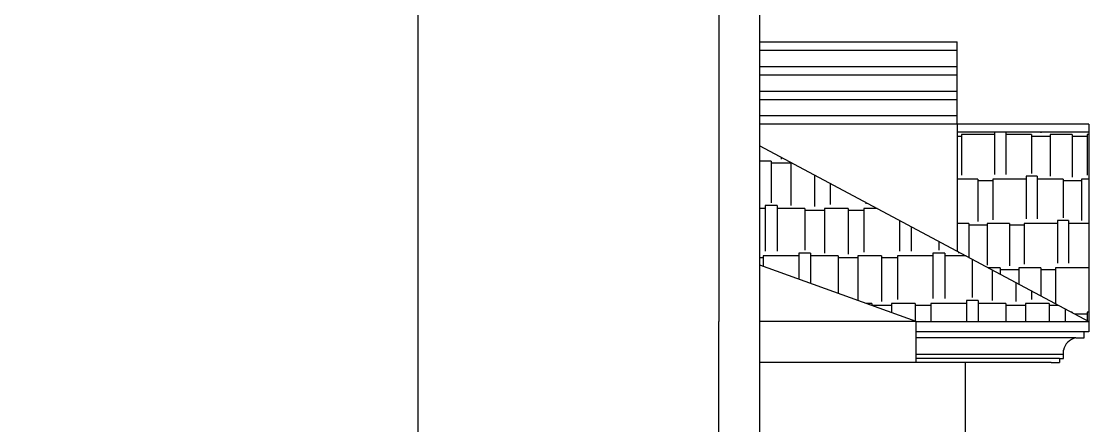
# Model space of a CAD drawing. Header units: inches. Extents: x 3672 to 10975, y -27382 to -746.
# Drawn here: x 6116.6 to 6246.4, y -26690.3 to -26641.1 of the extents above; entities that cross this region are included whole.
import ezdxf

# ---------------------------------------------------------------- set-up
doc = ezdxf.new("R2010")
doc.units = ezdxf.units.IN
doc.header["$LTSCALE"] = 17
doc.header["$MEASUREMENT"] = 0
doc.layers.add('25 BOT BAR', color=12, linetype='Continuous', lineweight=25)
doc.layers.add('OUTLINE', color=1, linetype='Continuous', lineweight=25)

msp = doc.modelspace()

# ---------------------------------------------------------------- hatches: boundary and pattern name
at = {"layer": '25 BOT BAR'}
h = msp.add_hatch(dxfattribs=at)
h.set_pattern_fill('AR-RSHKE', color=8, scale=0.45, angle=180)
h.set_pattern_definition([(180, (-11522.6825, -5697.4846), (-11.475, -5.4), [2.7, -2.25, 3.15, -1.35, 4.05, -1.8]), (180, (-11525.3825, -5697.7096), (-11.475, -5.4), [2.25, -8.55, 1.8, -2.7]), (180, (-11530.7825, -5697.147), (-11.475, -5.4), [1.35, -13.95]), (270, (-11522.6825, -5697.4846), (3.825, -5.4), [5.175, -16.425]), (270, (-11525.3825, -5697.4846), (3.825, -5.4), [5.0625, -16.5375]), (270, (-11527.6325, -5697.4846), (3.825, -5.4), [4.725, -16.875]), (270, (-11530.7825, -5697.147), (3.825, -5.4), [5.175, -16.425]), (270, (-11532.1325, -5697.147), (3.825, -5.4), [5.175, -16.425]), (270, (-11536.1825, -5697.4846), (3.825, -5.4), [4.95, -16.65])])
h.paths.add_polyline_path([(6246.44, -26654.6), (6230.44, -26654.6), (6230.44, -26669.06), (6246.44, -26677.6)])
h = msp.add_hatch(dxfattribs=at)
h.set_pattern_fill('AR-RSHKE', color=8, scale=0.48, angle=180)
h.set_pattern_definition([(180, (-11522.6825, -5697.4846), (-12.24, -5.76), [2.88, -2.4, 3.36, -1.44, 4.32, -1.92]), (180, (-11525.5625, -5697.7246), (-12.24, -5.76), [2.4, -9.12, 1.92, -2.88]), (180, (-11531.3225, -5697.1246), (-12.24, -5.76), [1.44, -14.88]), (270, (-11522.6825, -5697.4846), (4.08, -5.76), [5.52, -17.52]), (270, (-11525.5625, -5697.4846), (4.08, -5.76), [5.4, -17.64]), (270, (-11527.9625, -5697.4846), (4.08, -5.76), [5.04, -18]), (270, (-11531.3225, -5697.1246), (4.08, -5.76), [5.52, -17.52]), (270, (-11532.7625, -5697.1246), (4.08, -5.76), [5.52, -17.52]), (270, (-11537.0825, -5697.4846), (4.08, -5.76), [5.28, -17.76])])
h.paths.add_polyline_path([(6225.44, -26677.6), (6246.44, -26677.6), (6206.44, -26656.26), (6206.44, -26670.77)])
at = {"layer": 'OUTLINE'}
h = msp.add_hatch(dxfattribs=at)
h.set_pattern_fill('NET', color=256, scale=500)
h.set_pattern_definition([(0, (-11522.68, -5697.485), (0, 62.5), []), (90, (-11522.68, -5697.485), (-62.5, 4e-15), [])])
h.paths.add_polyline_path([(6201.44, -26789.6), (6201.44, -26677.6), (6201.44, -26556.97), (6201.44, -26529.6), (5740.97, -26529.6), (5740.97, -26565.6), (5740.97, -26677.6), (5740.97, -26789.6), (5740.97, -26901.6), (5740.97, -27013.6), (5740.97, -27125.6), (6201.44, -27125.6), (6201.44, -27013.6), (6201.44, -26901.6)])

# ---------------------------------------------------------------- linework, layer by layer
at = {"layer": '25 BOT BAR'}
for p, q in [((6201.44, -26556.97), (6201.44, -26677.6)), ((6206.44, -27086.6), (6206.44, -26583.75)), ((6206.44, -26643.6), (6230.44, -26643.6)), ((6230.44, -26653.6), (6230.44, -26643.6)), ((6206.44, -26644.6), (6230.44, -26644.6)), ((6206.44, -26646.6), (6230.44, -26646.6)), ((6206.44, -26647.6), (6230.44, -26647.6)), ((6206.44, -26649.6), (6230.44, -26649.6)), ((6206.44, -26650.6), (6230.44, -26650.6)), ((6230.44, -26652.6), (6206.44, -26652.6)), ((6230.44, -26653.6), (6206.44, -26653.6)), ((6230.44, -26653.6), (6230.44, -26669.06)), ((6246.44, -26653.6), (6230.44, -26653.6)), ((6246.44, -26653.6), (6246.44, -26677.6)), ((6246.44, -26654.6), (6230.44, -26654.6)), ((6206.44, -26656.26), (6246.44, -26677.6)), ((6225.44, -26677.6), (6206.44, -26670.77)), ((6201.44, -26789.6), (6201.44, -26677.6)), ((6225.44, -26677.6), (6206.44, -26677.6)), ((6225.44, -26682.6), (6225.44, -26677.6)), ((6225.44, -26677.6), (6246.44, -26677.6)), ((6246.44, -26677.6), (6246.44, -26678.85)), ((6246.44, -26678.85), (6225.44, -26678.85)), ((6244.88, -26679.6), (6225.44, -26679.6)), ((6244.88, -26679.6), (6245.88, -26679.6)), ((6245.88, -26679.6), (6245.88, -26678.85)), ((6243.38, -26681.6), (6225.44, -26681.6)), ((6242.88, -26682.1), (6225.44, -26682.1)), ((6242.88, -26682.1), (6242.88, -26682.6)), ((6242.88, -26682.1), (6243.38, -26682.1)), ((6243.38, -26681.6), (6243.38, -26681.1)), ((6243.38, -26682.1), (6243.38, -26681.6)), ((6225.44, -26682.6), (6206.44, -26682.6)), ((6238.94, -26682.6), (6225.44, -26682.6)), ((6231.44, -26750.6), (6231.44, -26682.6)), ((6241.88, -26682.6), (6238.94, -26682.6)), ((6241.88, -26682.6), (6241.88, -26682.6)), ((6241.88, -26682.6), (6242.88, -26682.6))]:
    msp.add_line(p, q, dxfattribs=at)
msp.add_arc((6245.27, -26681.49), 1.94, 101.7959, 168.2044, dxfattribs=at)

doc.saveas('drawing.dxf')
